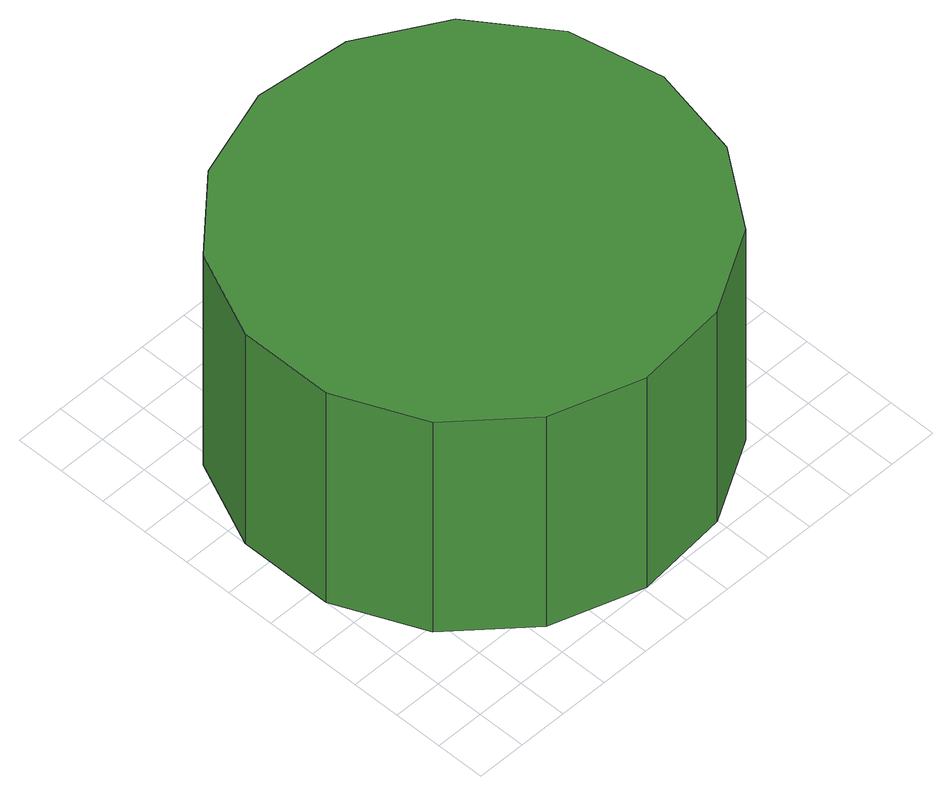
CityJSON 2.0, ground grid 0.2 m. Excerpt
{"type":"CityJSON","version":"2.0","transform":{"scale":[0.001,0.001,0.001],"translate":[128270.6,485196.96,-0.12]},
"CityObjects":{
"tree1":{"type":"SolitaryVegetationObject","attributes":{"function":"something"},"geometry":[{"type":"MultiSurface","lod":"1","boundaries":[[[0,1,2,3,4,5,6,7,8,9,10,11,12,13,14]],[[15,16,17,18,19,20,21,22,23,24,25,26,27,28,29]],[[0,29,28,1]],[[1,28,27,2]],[[2,27,26,3]],[[3,26,25,4]],[[4,25,24,5]],[[5,24,23,6]],[[6,23,22,7]],[[7,22,21,8]],[[8,21,20,9]],[[9,20,19,10]],[[10,19,18,11]],[[11,18,17,12]],[[12,17,16,13]],[[13,16,15,14]],[[14,15,29,0]]]}]}
},
"vertices":[
[1840,926,1066],[1760,1305,1066],[1533,1617,1066],[1198,1811,1066],[813,1851,1066],[446,1732,1066],[158,1473,1066],[1,1120,1066],[1,733,1066],[158,380,1066],[446,121,1066],[813,2,1066],[1198,42,1066],[1533,235,1066],[1760,548,1066],[1760,548,0],[1533,235,0],[1198,42,0],[813,2,0],[446,121,0],[158,380,0],[1,733,0],[1,1120,0],[158,1473,0],[446,1732,0],[813,1851,0],[1198,1811,0],[1533,1617,0],[1760,1305,0],[1840,926,0]
]}
